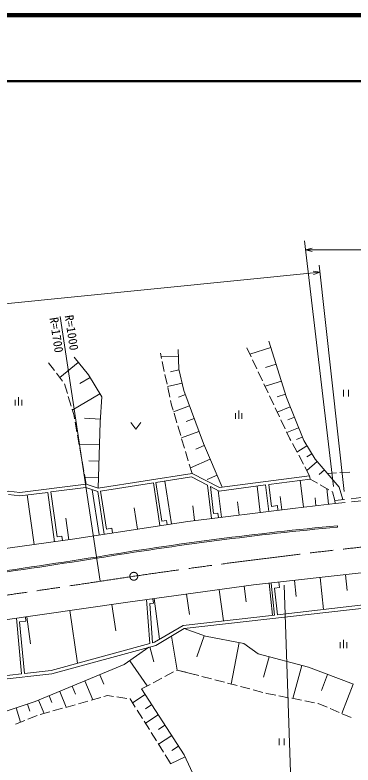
# Model space of a CAD drawing. Units: millimetres, scale not verified. Extents: x 40000 to 680000, y 20000 to 380000.
# Drawn here: x 457169 to 508284, y 266793 to 380000 of the extents above; entities that cross this region are included whole.
import ezdxf
from ezdxf.enums import TextEntityAlignment as Align

# ---------------------------------------------------------------- set-up
doc = ezdxf.new("R2010")
doc.units = ezdxf.units.MM
doc.header["$LTSCALE"] = 1000
doc.linetypes.add('CHAIN', pattern=[18.5, 12, -1.5, 3.5, -1.5])
for name, color, linetype, lineweight in [('M-BGD', 7, 'Continuous', 13), ('M-BMK', 2, 'CHAIN', 13), ('M-STR-HTXT', 7, 'Continuous', 13), ('M-STR-STRC', 7, 'Continuous', 13), ('M-TTL', 2, 'Continuous', 140), ('M-TTL-LINE', 7, 'Continuous', 50)]:
    doc.layers.add(name, color=color, linetype=linetype, lineweight=lineweight)
doc.styles.add('ＭＳ ゴシック', font='')
doc.styles.get('ＭＳ ゴシック').set_extended_font_data('MS Gothic')

msp = doc.modelspace()

# ---------------------------------------------------------------- linework, layer by layer
at = {"layer": 'M-BGD'}
for p, q in [((498231, 322246), (495550, 330767)), ((481932, 326519), (481832, 329526)), ((492882, 328397), (492240, 329753)), ((495850, 329813), (492684, 328816)), ((468302, 325696), (466111, 328343)), ((479326, 328164), (479157, 328950)), ((481865, 328527), (479267, 328440)), ((463164, 326318), (462261, 327516)), ((466749, 327572), (463958, 325263)), ((479747, 326209), (479431, 327675)), ((493739, 326590), (493097, 327945)), ((496647, 327280), (495064, 326782)), ((481949, 326450), (480685, 326147)), ((482701, 323311), (481932, 326519)), ((494596, 324783), (493953, 326138)), ((464367, 324720), (463464, 325918)), ((468537, 325298), (466978, 324376)), ((470280, 322348), (468302, 325696)), ((480169, 324254), (479853, 325720)), ((465091, 322882), (464667, 324321)), ((482434, 324427), (480244, 323902)), ((495452, 322976), (494810, 324331)), ((497444, 324747), (494980, 323971)), ((470011, 322803), (465841, 320338)), ((480590, 322299), (480274, 323765)), ((482929, 322698), (481874, 322306)), ((485675, 315325), (482701, 323311)), ((498065, 322776), (496833, 322388)), ((506861, 323432), (506861, 322432)), ((507611, 322432), (507611, 323432)), ((457222, 321046), (457222, 321921)), ((457722, 321046), (457722, 322296)), ((458222, 321046), (458222, 321921)), ((465656, 320963), (465232, 322402)), ((470067, 318545), (470280, 322348)), ((480844, 321121), (480695, 321810)), ((496309, 321168), (495666, 322524)), ((500827, 315758), (498231, 322246)), ((466094, 319478), (465798, 320484)), ((481073, 320359), (480844, 321121)), ((483558, 321011), (481147, 320113)), ((497166, 319361), (496523, 320716)), ((498793, 320843), (496835, 320059)), ((466174, 319034), (466094, 319478)), ((481649, 318444), (481217, 319881)), ((490494, 319043), (490494, 319918)), ((490994, 319043), (490994, 320293)), ((491494, 319043), (491494, 319918)), ((499419, 319276), (498440, 318885)), ((466530, 317066), (466263, 318542)), ((470093, 319006), (467674, 319141)), ((469731, 308572), (470067, 318545)), ((474686, 318503), (475436, 317503)), ((475436, 317503), (476186, 318503)), ((484276, 319082), (483070, 318633)), ((498022, 317554), (497380, 318909)), ((482225, 316529), (481793, 317965)), ((484994, 317154), (482335, 316164)), ((498751, 316017), (498236, 317102)), ((500046, 317710), (498283, 317004)), ((466886, 315097), (466619, 316573)), ((482802, 314614), (482370, 316050)), ((498891, 315753), (498751, 316017)), ((500610, 316299), (499729, 315946)), ((469952, 315133), (466861, 315237)), ((485800, 315033), (484497, 314474)), ((488510, 308714), (485675, 315325)), ((499832, 313988), (499127, 315312)), ((501317, 314960), (499808, 314032)), ((502557, 312946), (500827, 315758)), ((467242, 313129), (466975, 314605)), ((483378, 312699), (482946, 314135)), ((502060, 313753), (501306, 313289)), ((467597, 311161), (467331, 312637)), ((469869, 312660), (468323, 312712)), ((486695, 312947), (483691, 311659)), ((500772, 312223), (500067, 313547)), ((502865, 312591), (501299, 311235)), ((506190, 308751), (502557, 312946)), ((483954, 310784), (483522, 312220)), ((501713, 310458), (501007, 311781)), ((503949, 311338), (503167, 310660)), ((467953, 309193), (467686, 310669)), ((469785, 310187), (467761, 310255)), ((483871, 310265), (478470, 309425)), ((486268, 309041), (483871, 310265)), ((487725, 310544), (486223, 309900)), ((501778, 309962), (501713, 310458)), ((505790, 310889), (504412, 310804)), ((507786, 311011), (506289, 310919)), ((478090, 309366), (470120, 308126)), ((479087, 302921), (478090, 309366)), ((479374, 303583), (478470, 309425)), ((480832, 303191), (479836, 309637)), ((495054, 309074), (488024, 308145)), ((495541, 305057), (495054, 309074)), ((501778, 309962), (495544, 309139)), ((495946, 305830), (495544, 309139)), ((500778, 305686), (500285, 309765)), ((502888, 309330), (501778, 309962)), ((504626, 308340), (503322, 309082)), ((462128, 307947), (457919, 307410)), ((463164, 300500), (462128, 307947)), ((467900, 308682), (462596, 308006)), ((463535, 301257), (462596, 308006)), ((469684, 308059), (467900, 308682)), ((469900, 301596), (468856, 308348)), ((470680, 301621), (469684, 308059)), ((471005, 302399), (470120, 308126)), ((486879, 304006), (486268, 309041)), ((488024, 308145), (486715, 308813)), ((487210, 304737), (486715, 308813)), ((488389, 304188), (487903, 308207)), ((494253, 304897), (493768, 308904)), ((504586, 306147), (504298, 308527)), ((505195, 308015), (505060, 308092)), ((505525, 306712), (505195, 308015)), ((506743, 306846), (506190, 308751)), ((457919, 307410), (456189, 307626)), ((460067, 300070), (459027, 307551)), ((497515, 305292), (497269, 307331)), ((502682, 305917), (502538, 307107)), ((505525, 306712), (507016, 306876)), ((508010, 306985), (509501, 307149)), ((484331, 303697), (484066, 305891)), ((491047, 304509), (490805, 306513)), ((496847, 305939), (495946, 305830)), ((496934, 305226), (496847, 305939)), ((499587, 305548), (505578, 306267)), ((505581, 306248), (505525, 306712)), ((505581, 306248), (507072, 306412)), ((508066, 306521), (509557, 306685)), ((475675, 302393), (475177, 305617)), ((483289, 303571), (499587, 305548)), ((487851, 304815), (487210, 304737)), ((487933, 304134), (487851, 304815)), ((465298, 300797), (464843, 304067)), ((465852, 300874), (483289, 303571)), ((480065, 303690), (479374, 303583)), ((480158, 303087), (480065, 303690)), ((471804, 302522), (471005, 302399)), ((471913, 301812), (471804, 302522)), ((505940, 302711), (505921, 302910)), ((464234, 301354), (463535, 301257)), ((464330, 300663), (464234, 301354)), ((434394, 296500), (465852, 300874)), ((512941, 296159), (493234, 293965)), ((507151, 295514), (507419, 293109)), ((497068, 294391), (497159, 293575)), ((499441, 294656), (499710, 292242)), ((503303, 295086), (503839, 290275)), ((493234, 293965), (473873, 291330)), ((488045, 293258), (488685, 288554)), ((491809, 293771), (492129, 291418)), ((495579, 294226), (496117, 289398)), ((495893, 294261), (496431, 289434)), ((497159, 293575), (496392, 293489)), ((496392, 293489), (496839, 289480)), ((483124, 292589), (483543, 289513)), ((473873, 291330), (445198, 287164)), ((471837, 291034), (472414, 287058)), ((477075, 291766), (477536, 285115)), ((478102, 291233), (477554, 291158)), ((477554, 291158), (477965, 285231)), ((478012, 291893), (478102, 291233)), ((478204, 291919), (479041, 285769)), ((465475, 290110), (466631, 282158)), ((482740, 287375), (511441, 290636)), ((458149, 280560), (457377, 288933)), ((458836, 288480), (458775, 289136)), ((458938, 289160), (459532, 285074)), ((457868, 288391), (458836, 288480)), ((458585, 280610), (457868, 288391)), ((478469, 284850), (482740, 287375)), ((482740, 287375), (486000, 286227)), ((485769, 286309), (484648, 283125)), ((486000, 286227), (491786, 285125)), ((506350, 284437), (506350, 285312)), ((506850, 284437), (506850, 285687)), ((507350, 284437), (507350, 285312)), ((462718, 280579), (478469, 284850)), ((473693, 281957), (477412, 284563)), ((477570, 284606), (478176, 282371)), ((491064, 285263), (489871, 279000)), ((491786, 285125), (493945, 283564)), ((493945, 283564), (501568, 281543)), ((495589, 283128), (494772, 280047)), ((460239, 276354), (473693, 281957)), ((474512, 282531), (477170, 278738)), ((481136, 280840), (479811, 280138)), ((481684, 281130), (481578, 281074)), ((483020, 280783), (481684, 281130)), ((500518, 281821), (499195, 276829)), ((501568, 281543), (508364, 278972)), ((404159, 273886), (462718, 280579)), ((458149, 280560), (439181, 278392)), ((470005, 280421), (470596, 279003)), ((479369, 279903), (478044, 279201)), ((484955, 280279), (483503, 280657)), ((486891, 279776), (485439, 280153)), ((488826, 279272), (487375, 279650)), ((504417, 280465), (503503, 278050)), ((465834, 278684), (466329, 277496)), ((467736, 279476), (468917, 276639)), ((477602, 278967), (476311, 278283)), ((490762, 278769), (489310, 279146)), ((492697, 278265), (491246, 278643)), ((508282, 279003), (506597, 274551)), ((463932, 277892), (464922, 275515)), ((476853, 277443), (474925, 276199)), ((476311, 278283), (482740, 268318)), ((494633, 277761), (493181, 278139)), ((495276, 277594), (495117, 277636)), ((496587, 277338), (495276, 277594)), ((448253, 272497), (460239, 276354)), ((460745, 276565), (461575, 274573)), ((462339, 277229), (462754, 276233)), ((468205, 276439), (466761, 276033)), ((470130, 276981), (468686, 276574)), ((471168, 277273), (470612, 277116)), ((472080, 277137), (471168, 277273)), ((474058, 276843), (472575, 277064)), ((474566, 276768), (474553, 276769)), ((475360, 275511), (474566, 276768)), ((498550, 276955), (497078, 277242)), ((500513, 276572), (499041, 276859)), ((502476, 276188), (501003, 276476)), ((457337, 275420), (458026, 273281)), ((459049, 275971), (459393, 274901)), ((464355, 275356), (462911, 274949)), ((466280, 275897), (464836, 275491)), ((477848, 275900), (476884, 275279)), ((503037, 276079), (502966, 276093)), ((504349, 275516), (503037, 276079)), ((506187, 274727), (504809, 275318)), ((460506, 274266), (459112, 273712)), ((462429, 274814), (460985, 274408)), ((476428, 273820), (475627, 275088)), ((478843, 274358), (476886, 273096)), ((508025, 273938), (506647, 274530)), ((458648, 273528), (457254, 272974)), ((477497, 272129), (476695, 273397)), ((478565, 270438), (477764, 271706)), ((479853, 272793), (478875, 272161)), ((480863, 271227), (478877, 269945)), ((497136, 270797), (497136, 269797)), ((497886, 269797), (497886, 270797)), ((479633, 268748), (478832, 270016)), ((481889, 269638), (480895, 268997)), ((480398, 267537), (479900, 268325)), ((482740, 268318), (486460, 260511)), ((480669, 267038), (480398, 267537)), ((482878, 268028), (480696, 266988))]:
    msp.add_line(p, q, dxfattribs=at)
for points in [[(501713, 310458), (488112, 308661), (483954, 310784), (469731, 308572), (467953, 309193), (457919, 307914), (456183, 308131), (426798, 303753), (411599, 302011)], [(513531, 294930), (511144, 291105), (496839, 289480)], [(496431, 289434), (482577, 287860), (478273, 285315), (477965, 285231)], [(480856, 286261), (481684, 281130), (484292, 280452)], [(477536, 285115), (462624, 281071), (458585, 280610)]]:
    msp.add_lwpolyline(points, dxfattribs=at)
for centre, radius, start, end in [((554512, -215032), 520216, 95.3595, 99.40712), ((554512, -215032), 520016, 95.3595, 99.40712), ((252637, 1690070), 1408672, 277.23561, 278.85518), ((252637, 1690070), 1408872, 277.23561, 278.85518)]:
    msp.add_arc(centre, radius, start, end, dxfattribs=at)
at = {"layer": 'M-BMK'}
msp.add_circle((475134, 295278), 600, dxfattribs=at)
for centre, radius, start, end in [((618193, -685528), 991185, 92.55266, 98.59625), ((220169, 1934231), 1658638, 265.08369, 278.6645)]:
    msp.add_arc(centre, radius, start, end, dxfattribs=at)
at = {"layer": 'M-STR-HTXT'}
for p, q in [((505329, 308823), (500922, 345911)), ((501083, 344551), (502083, 344814)), ((501083, 344551), (572891, 344551)), ((501083, 344551), (502083, 344288)), ((506942, 308071), (503179, 342256)), ((379753, 328782), (503299, 341171)), ((503299, 341171), (502277, 341333)), ((503299, 341171), (502330, 340809)), ((470040, 294522), (463995, 334513))]:
    msp.add_line(p, q, dxfattribs=at)
at = {"layer": 'M-STR-STRC'}
msp.add_line((497896, 293941), (499206, 253795), dxfattribs=at)
at = {"layer": 'M-TTL'}
msp.add_line((680000, 380000), (40000, 380000), dxfattribs=at)
at = {"layer": 'M-TTL-LINE'}
msp.add_line((40000, 370000), (680000, 370000), dxfattribs=at)

# ---------------------------------------------------------------- texts
at = {"layer": 'M-STR-HTXT', "style": 'ＭＳ ゴシック'}
msp.add_text('R=1700', height=1320, rotation=278.596, dxfattribs=at).set_placement((463698, 334468), align=Align.TOP_LEFT)
msp.add_text('R=1000', height=1320, rotation=278.596, dxfattribs=at).set_placement((464291, 334558), align=Align.BOTTOM_LEFT)

doc.saveas('drawing.dxf')
